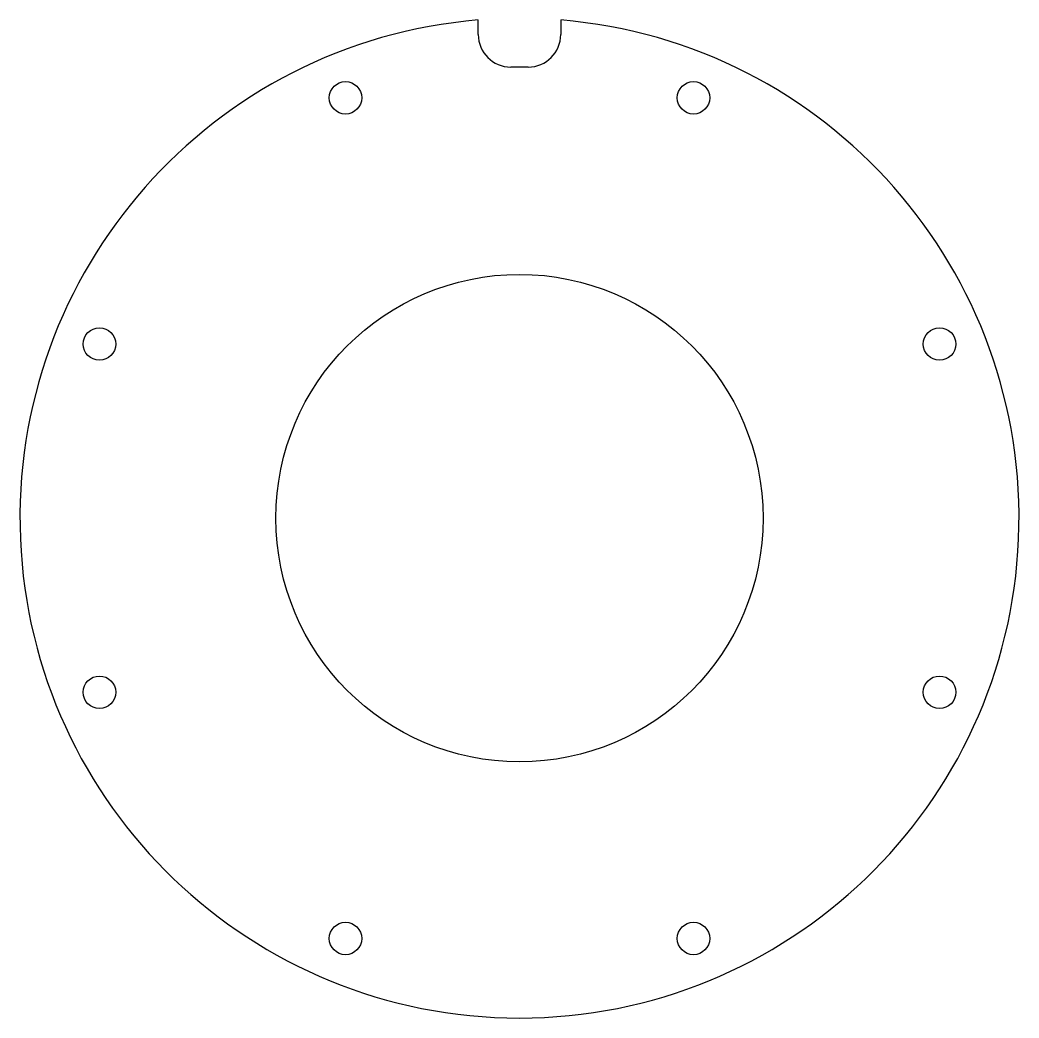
# Model space of a CAD drawing. Extents: x -15.4 to 15.4, y -15.4 to 15.3.
import ezdxf

# ---------------------------------------------------------------- set-up
doc = ezdxf.new("R2010")
doc.units = 0
doc.layers.add('VISIBLE', color=7, linetype='CONTINUOUS')

msp = doc.modelspace()

# ---------------------------------------------------------------- linework, layer by layer
at = {"layer": 'VISIBLE'}
for p, q in [((-1.27, 14.881), (-1.27, 15.328)), ((1.27, 15.328), (1.27, 14.881)), ((0.27, 13.881), (-0.27, 13.881))]:
    msp.add_line(p, q, dxfattribs=at)
for centre, radius in [((-5.358, 12.934), 0.5), ((5.358, 12.934), 0.5), ((0, 0), 7.5), ((-12.934, 5.358), 0.5), ((12.934, 5.358), 0.5), ((-12.934, -5.358), 0.5), ((12.934, -5.358), 0.5), ((-5.358, -12.934), 0.5), ((5.358, -12.934), 0.5)]:
    msp.add_circle(centre, radius, dxfattribs=at)
for centre, radius, start, end in [((0, 0), 15.381, 94.7363, 85.2637), ((-0.27, 14.881), 1, 180, 270), ((0.27, 14.881), 1, 270, 0)]:
    msp.add_arc(centre, radius, start, end, dxfattribs=at)

doc.saveas('drawing.dxf')
